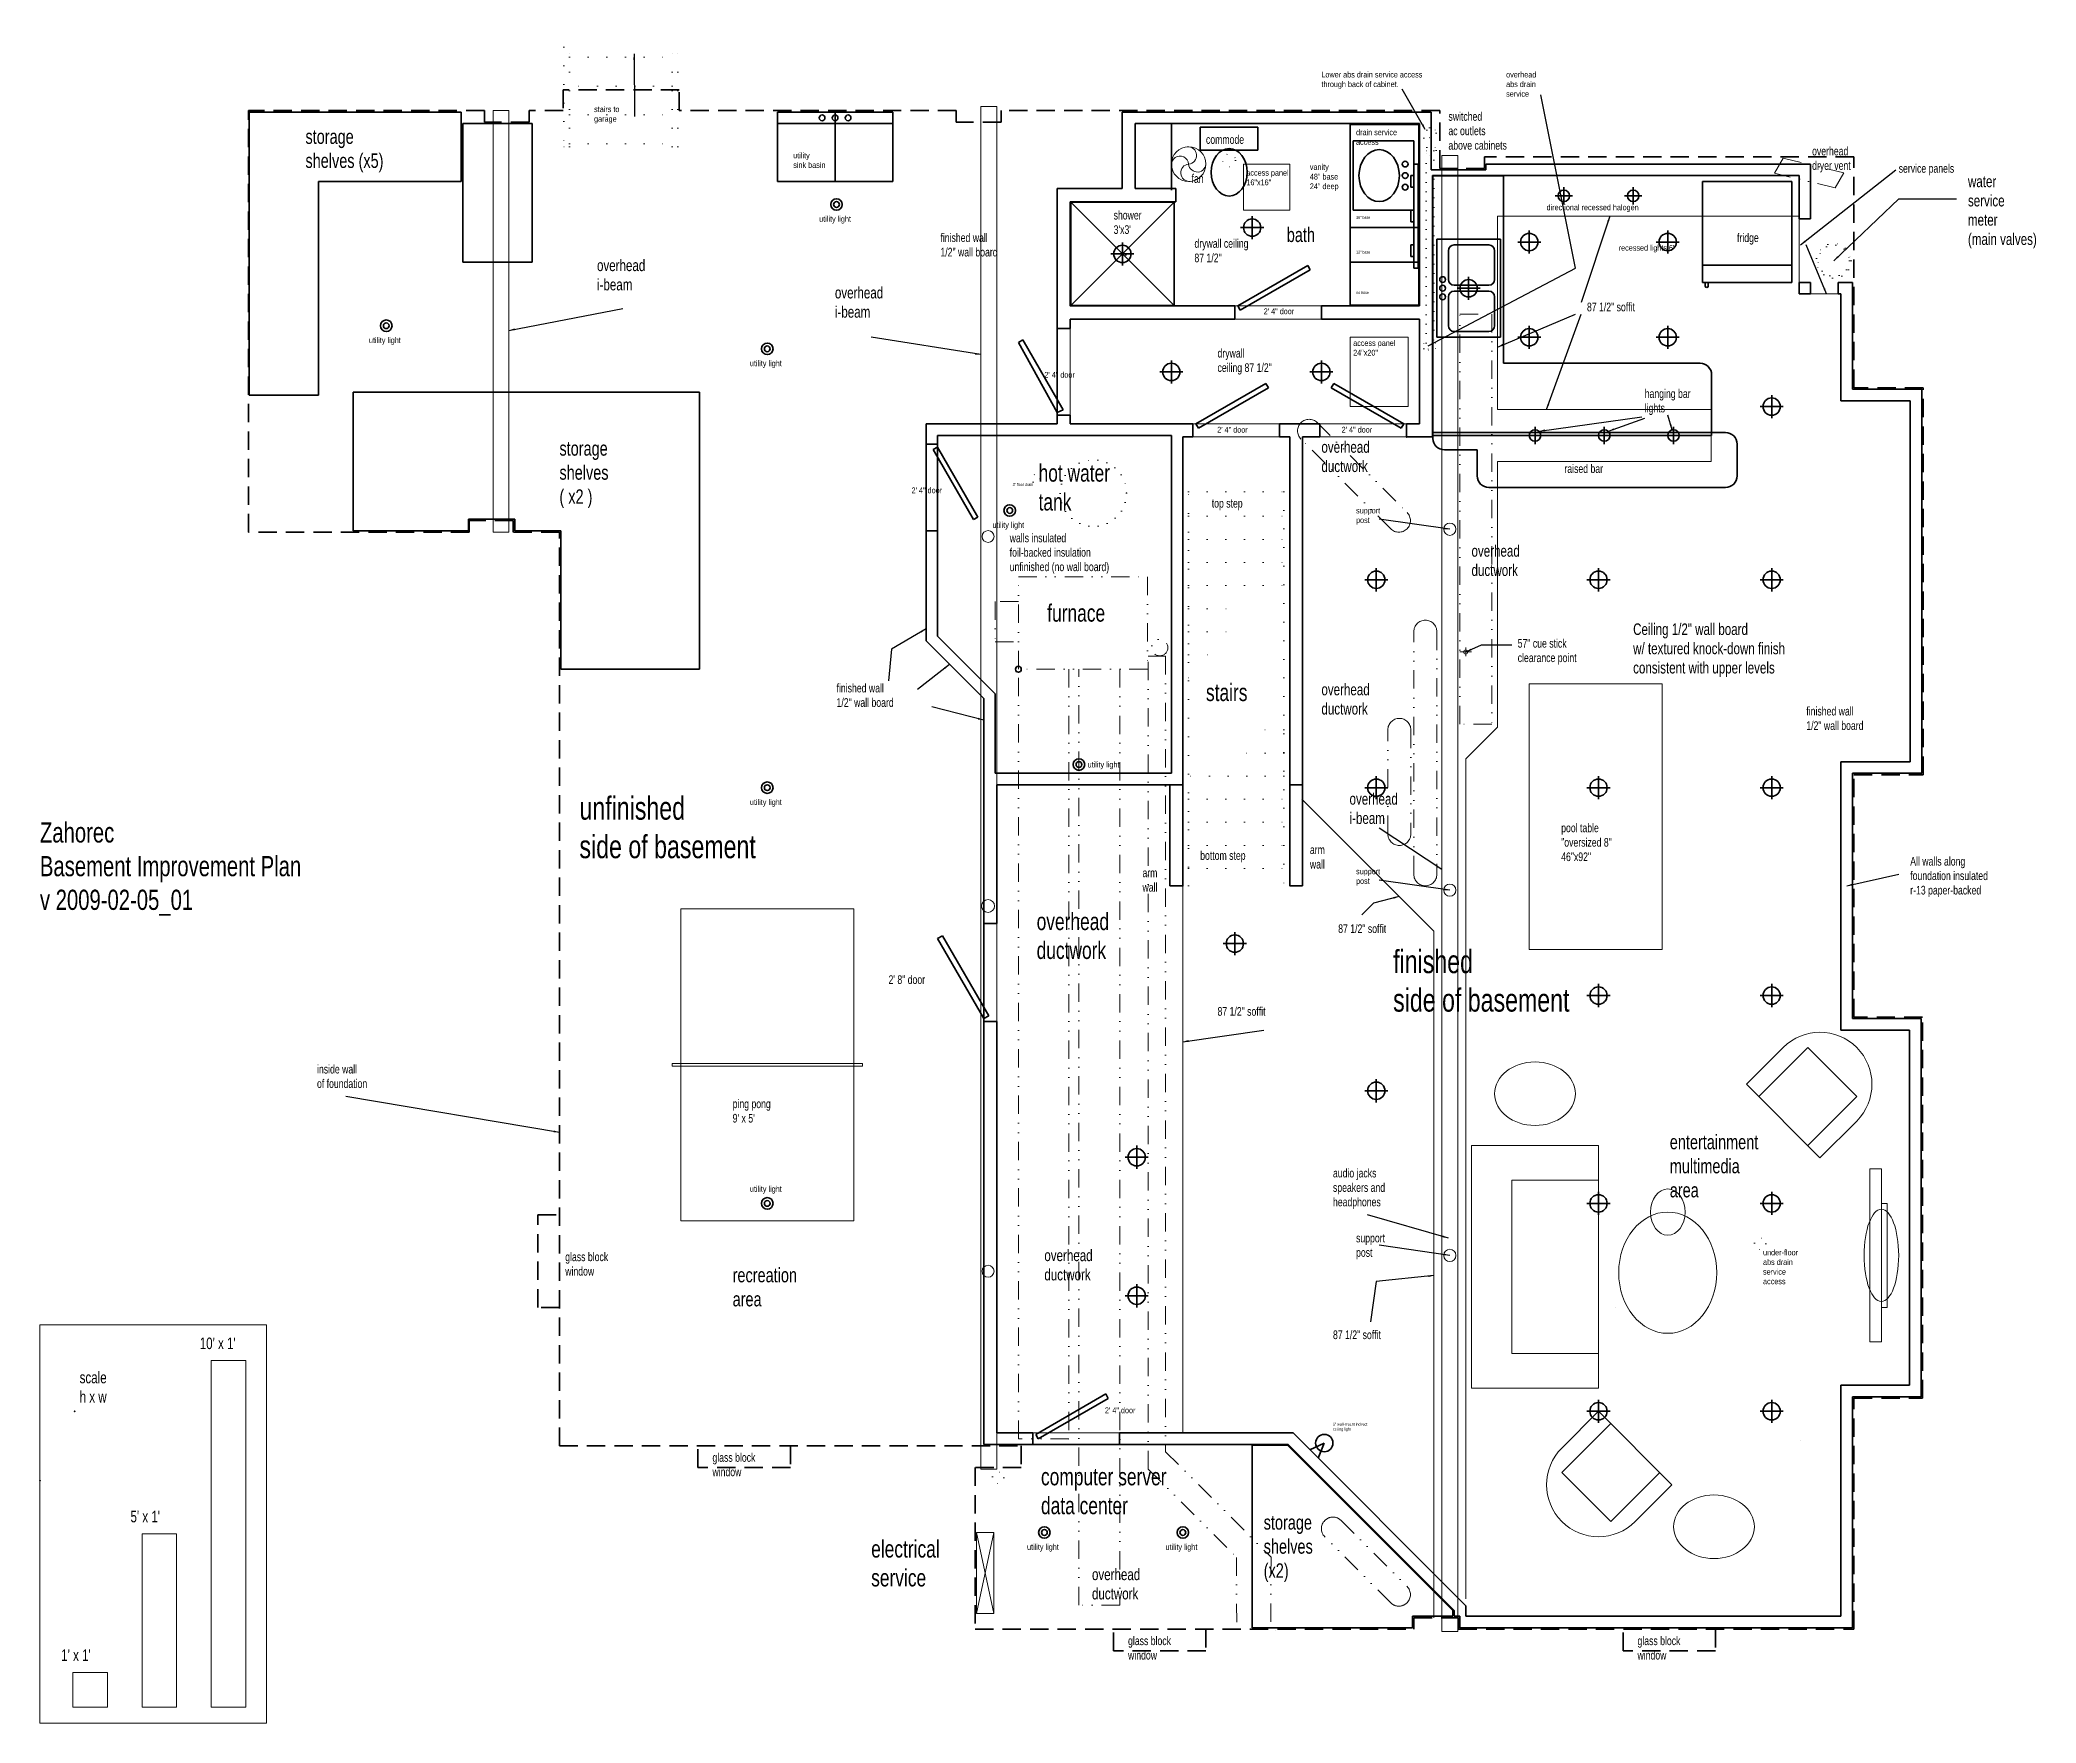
# Model space of a CAD drawing. Header units: inches. Extents: x -180 to 512, y -96 to 487.
import ezdxf

# ---------------------------------------------------------------- set-up
doc = ezdxf.new("R2010")
doc.units = ezdxf.units.IN
for name, pattern in [('DASHED2', [9.525, 6.35, -3.175]), ('DIVIDE2', [15.875, 6.35, -3.175, 0, -3.175, 0, -3.175]), ('DOT', [6.35, 0, -6.35]), ('DOT2', [3.175, 0, -3.175])]:
    doc.linetypes.add(name, pattern=pattern)
for name, color, linetype, lineweight in [('ceiling', 9, 'CONTINUOUS', 13), ('electrical', 4, 'CONTINUOUS', 13), ('fixtures', 2, 'CONTINUOUS', 35), ('foundation', 3, 'DASHED2', 35), ('furniture', 3, 'CONTINUOUS', 13), ('girders_posts', 1, 'CONTINUOUS', 13), ('heating', 8, 'DIVIDE2', 13), ('lighting', 131, 'CONTINUOUS', 35), ('lighting_text', 7, 'CONTINUOUS', 13), ('partition_wall', 6, 'CONTINUOUS', 35), ('plumbing', 140, 'DOT2', 13), ('scale', 7, 'CONTINUOUS', 18), ('stairs', 7, 'DOT', 13), ('text', 7, 'CONTINUOUS', 13)]:
    doc.layers.add(name, color=color, linetype=linetype, lineweight=lineweight)
doc.styles.get("Standard").update_dxf_attribs({"font": 'txt', "width": 0.75})
doc.dimstyles.get("Standard").update_dxf_attribs({"dimtxt": 2, "dimasz": 2, "dimexe": 2, "dimexo": 2, "dimgap": 2, "dimtad": 1, "dimtxsty": 'Standard', "dimcen": 2.5, "dimadec": 0, "dimazin": 0, "dimtfac": 1, "dimtmove": 0, "dimatfit": 3, "dimfxl": 1, "dimarcsym": 0})

msp = doc.modelspace()

# ---------------------------------------------------------------- linework, layer by layer
at = {"layer": 'ceiling'}
for p, q in [((253, 444), (237, 444)), ((237, 444), (237, 428)), ((253, 428), (253, 444)), ((237, 428), (253, 428)), ((325, 426), (429.5, 426)), ((325, 359), (325, 426)), ((429.5, 425), (429.5, 403)), ((234, 394.88), (264, 394.88)), ((433.5, 399), (443, 399)), ((234, 390.25), (264, 390.25)), ((177, 357), (177, 387)), ((294, 384), (274, 384)), ((274, 384), (274, 360)), ((294, 360), (294, 384)), ((274, 360), (294, 360)), ((219.5, 354), (249.5, 354)), ((263.5, 354), (293.5, 354)), ((325, 359), (399, 359)), ((399, 359), (399, 341)), ((219.5, 349.5), (249.5, 349.5)), ((263.5, 349.5), (293.5, 349.5)), ((399, 341), (325, 341)), ((325, 341), (325, 249)), ((314, 238), (325, 249)), ((314, -53), (314, 238)), ((216, 229), (216, 4.5)), ((257.25, 224), (303, 178.25)), ((151.5, 181), (151.5, 147)), ((303, 178.25), (303, -59.5)), ((164, 4.5), (194, 4.5))]:
    msp.add_line(p, q, dxfattribs=at)
at = {"layer": 'electrical'}
for p, q in [((144.5, -30), (150.5, -30)), ((144.5, -58), (144.5, -30)), ((144.5, -30), (150.5, -58)), ((150.5, -30), (144.5, -58)), ((150.5, -30), (150.5, -58)), ((150.5, -58), (144.5, -58))]:
    msp.add_line(p, q, dxfattribs=at)
msp.add_circle((218, 444), 6, dxfattribs=at)
for centre, start, end in [((217.75, 447), 274.76364, 94.76364), ((215, 443.75), 4.76364, 184.76364), ((218.25, 441), 94.76364, 274.76364), ((221, 444.25), 184.76364, 4.76364)]:
    msp.add_arc(centre, 3.01, start, end, dxfattribs=at)
at = {"layer": 'fixtures'}
for p, q in [((-107.5, 364), (-107.5, 462)), ((-107.5, 462), (-34, 462)), ((-34, 438), (-34, 462)), ((-33.5, 458), (-9.5, 458)), ((-33.5, 458), (-33.5, 410)), ((-9.5, 458), (-9.5, 410)), ((115.5, 462), (75.5, 462)), ((75.5, 462), (75.5, 438)), ((75.5, 458), (115.5, 458)), ((115.5, 458), (75.5, 458)), ((75.5, 458), (75.5, 458)), ((95.5, 462), (95.5, 462)), ((95.5, 462), (95.5, 438)), ((95.5, 438), (95.5, 462)), ((115.5, 438), (115.5, 462)), ((115.5, 458), (115.5, 458)), ((212, 458), (212, 435)), ((222.03, 456.76), (241.93, 456.76)), ((222.03, 448.82), (222.03, 456.76)), ((241.93, 456.76), (241.93, 448.82)), ((274, 457.75), (297.75, 457.75)), ((274, 395.12), (274, 457.75)), ((297.75, 457.75), (297.75, 395.12)), ((275, 452), (296, 452)), ((275, 428), (275, 452)), ((296, 452), (296, 428)), ((241.93, 448.82), (222.03, 448.82)), ((-83.5, 364), (-83.5, 438)), ((-83.5, 438), (-34, 438)), ((75.5, 438), (115.5, 438)), ((95.5, 438), (95.5, 438)), ((302.62, 439.88), (327.12, 439.88)), ((302.62, 350), (302.62, 439.88)), ((327.12, 439.88), (327.12, 375)), ((427, 438), (396, 438)), ((396, 438), (396, 409)), ((427, 409), (427, 438)), ((177.12, 430.75), (213, 430.75)), ((177.12, 395), (177.12, 430.75)), ((177.12, 395), (213, 430.75)), ((177.12, 430.75), (213, 395)), ((213, 430.75), (213, 395)), ((274, 422), (297.75, 422)), ((296, 428), (275, 428)), ((304, 384), (304, 418)), ((304, 418), (326, 418)), ((322, 416), (310, 416)), ((326, 418), (326, 384)), ((-33.5, 410), (-9.5, 410)), ((274, 410), (297.75, 410)), ((308, 414), (308, 404)), ((324, 404), (324, 414)), ((396, 409), (427, 409)), ((396, 403), (396, 409)), ((427, 409), (427, 403)), ((310, 402), (322, 402)), ((427, 403), (396, 403)), ((397, 403), (397, 401.75)), ((397.5, 401.25), (397.5, 401.25)), ((398, 401.75), (398, 403)), ((213, 395), (177.12, 395)), ((297.75, 395.12), (274, 395.12)), ((308, 388), (308, 398)), ((310, 400), (322, 400)), ((324, 398), (324, 388)), ((326, 384), (304, 384)), ((322, 386), (310, 386)), ((327.12, 375), (395.19, 375)), ((399.19, 371), (399.19, 350)), ((-83.5, 364), (-107.5, 364)), ((-71.5, 317), (-71.5, 365)), ((-71.5, 365), (48.5, 365)), ((48.5, 365), (48.5, 269)), ((302.62, 351), (404, 351)), ((302.62, 350), (302.62, 351)), ((327.12, 350), (302.62, 350)), ((302.62, 350), (302.62, 349)), ((302.62, 349), (302.62, 349)), ((302.62, 349), (302.62, 349)), ((399.19, 350), (327.19, 350)), ((408, 347), (408, 336)), ((318, 345), (306.62, 345)), ((318, 345), (318, 336)), ((404, 332), (322, 332)), ((-15.5, 321), (-31.5, 321)), ((-31.5, 321), (-31.5, 317)), ((-15.5, 317), (-15.5, 321)), ((-31.5, 317), (-71.5, 317)), ((0.5, 317), (-15.5, 317)), ((0.5, 269), (0.5, 317)), ((48.5, 269), (0.5, 269)), ((240, 0.5), (240, -63)), ((252.25, 0.25), (240, 0.25)), ((309.5, -57), (252.25, 0.25)), ((295.5, -63), (295.5, -59)), ((295.5, -59), (309.5, -59)), ((309.5, -59), (309.5, -57)), ((240, -63), (295.5, -63))]:
    msp.add_line(p, q, dxfattribs=at)
for centre in [(91, 460), (95.5, 460), (100, 460), (293, 444), (293, 440), (293, 436), (306, 404), (306, 401), (306, 398)]:
    msp.add_circle(centre, 1, dxfattribs=at)
for centre, radius, start, end in [((310, 414), 2, 90, 180), ((322, 414), 2, 360, 90), ((310, 404), 2, 180, 270), ((322, 404), 2, 270, 360), ((397.5, 401.75), 0.5, 180, 270), ((397.5, 401.75), 0.5, 270, 0), ((310, 398), 2, 90, 180), ((322, 398), 2, 360, 90), ((310, 388), 2, 180, 270), ((322, 388), 2, 270, 360), ((395.19, 371), 4, 0, 90), ((306.62, 349), 4, 180, 270), ((404, 347), 4, 0, 90), ((322, 336), 4, 180, 270), ((404, 336), 4, 270, 0)]:
    msp.add_arc(centre, radius, start, end, dxfattribs=at)
for centre, major_axis, ratio in [((232.02, 441.15), (0, -8.22), 0.761364), ((284, 440), (0, 9), 0.777778)]:
    msp.add_ellipse(centre, major_axis=major_axis, ratio=ratio, dxfattribs=at)
at = {"layer": 'foundation'}
for p, q in [((41.5, 469.75), (1.25, 469.75)), ((1.25, 469.75), (1.25, 462.5)), ((41.5, 462.5), (41.5, 469.75)), ((-26, 462.5), (-107.75, 462.51)), ((-107.75, 316.47), (-107.75, 462.51)), ((-26, 458.5), (-26, 462.5)), ((-10.5, 458.5), (-26, 458.5)), ((1.25, 462.5), (-10.5, 462.5)), ((-10.5, 462.5), (-10.5, 458.5)), ((137.5, 462.5), (41.5, 462.5)), ((137.5, 458.5), (137.5, 462.5)), ((153, 458.5), (137.5, 458.5)), ((305, 462.5), (153, 462.5)), ((153, 462.5), (153, 458.5)), ((305, 442.5), (305, 462.5)), ((448.5, 446.5), (320.5, 446.5)), ((320.5, 446.5), (320.5, 442.5)), ((448.5, 366.5), (448.5, 446.5)), ((320.5, 442.5), (305, 442.5)), ((472.5, 366.5), (448.5, 366.5)), ((472.5, 232.5), (472.5, 366.5)), ((-16, 320.5), (-31.25, 320.5)), ((-31.25, 320.5), (-31.25, 316.5)), ((-16, 316.5), (-16, 320.5)), ((-31.25, 316.5), (-107.75, 316.47)), ((0, 316.5), (-16, 316.5)), ((0, 0), (0, 316.5)), ((448.5, 148.5), (448.5, 232.5)), ((448.5, 232.5), (472.5, 232.5)), ((472.25, 148.5), (448.5, 148.5)), ((472.25, 16.5), (472.25, 148.5)), ((-7.5, 48), (-7.5, 80)), ((-7.5, 80), (0, 80)), ((0, 48), (-7.5, 48)), ((448.5, -63.5), (448.5, 16.5)), ((448.5, 16.5), (472.25, 16.5)), ((0, 0), (160, 0)), ((48, -7.5), (48, 0)), ((80, 0), (80, -7.5)), ((160, 0), (160, -7.5)), ((80, -7.5), (48, -7.5)), ((160, -7.5), (144, -7.5)), ((144, -7.5), (144, -63.5)), ((296, -63.5), (296, -59.5)), ((296, -59.5), (311.5, -59.5)), ((311.5, -59.5), (311.5, -63.5)), ((144, -63.5), (296, -63.5)), ((192, -71), (192, -63.5)), ((224, -63.5), (224, -71)), ((311.5, -63.5), (448.5, -63.5)), ((368.5, -71), (368.5, -63.5)), ((400.5, -63.5), (400.5, -71)), ((224, -71), (192, -71)), ((400.5, -71), (368.5, -71))]:
    msp.add_line(p, q, dxfattribs=at)
for p in [(-168, 12), (-180, -12)]:
    msp.add_point(p, dxfattribs=at)
at = {"layer": 'furniture'}
for p, q in [((336, 264), (382, 264)), ((336, 172), (336, 264)), ((382, 264), (382, 172)), ((42, 186), (102, 186)), ((42, 78), (42, 186)), ((102, 186), (102, 78)), ((382, 172), (336, 172)), ((39, 131.5), (39, 132.5)), ((39, 132.5), (105, 132.5)), ((105, 131.5), (39, 131.5)), ((105, 132.5), (105, 131.5)), ((411.27, 125.27), (424, 138)), ((432.49, 138), (415.51, 121.03)), ((449.46, 121.03), (432.49, 138)), ((449.46, 138), (449.46, 138)), ((436.73, 99.82), (411.27, 125.27)), ((432.49, 104.06), (449.46, 121.03)), ((449.46, 112.54), (436.73, 99.82)), ((316, 20), (316, 104)), ((316, 104), (360, 104)), ((360, 104), (360, 20)), ((360, 92), (330, 92)), ((330, 92), (330, 32)), ((454, 96), (458, 96)), ((454, 36), (454, 96)), ((458, 96), (458, 36)), ((458, 84), (460, 84)), ((460, 84), (460, 48)), ((102, 78), (42, 78)), ((366, 48), (366, 48)), ((366, 48), (366, 48)), ((460, 48), (458, 48)), ((458, 36), (454, 36)), ((330, 32), (360, 32)), ((360, 20), (316, 20)), ((347.27, -0.73), (360, 12)), ((364.24, 7.76), (347.27, -9.21)), ((360, 12), (385.46, -13.46)), ((430, 2), (430, 2)), ((347.27, -9.21), (364.24, -26.18)), ((364.24, -26.18), (381.21, -9.21)), ((385.46, -13.46), (372.73, -26.18)), ((347.27, -26.18), (347.27, -26.18))]:
    msp.add_line(p, q, dxfattribs=at)
for centre, start, end in [((436.73, 125.27), 45, 135), ((436.73, 125.27), 315, 45), ((360, -13.46), 135, 225), ((360, -13.46), 225, 315)]:
    msp.add_arc(centre, 18, start, end, dxfattribs=at)
for centre, major_axis, ratio in [((338, 122), (14, 0), 0.785714), ((384, 81), (0, -8), 0.75), ((384, 60), (0, -21), 0.809524), ((458, 66), (0, -16), 0.375), ((400, -28), (14, 0), 0.785714)]:
    msp.add_ellipse(centre, major_axis=major_axis, ratio=ratio, dxfattribs=at)
at = {"layer": 'girders_posts'}
for p, q in [((151.5, 464), (146, 464)), ((146, 464), (146, -8)), ((151.5, -8), (151.5, 464)), ((-17.5, 462.5), (-23, 462.5)), ((-23, 462.5), (-23, 316.5)), ((-17.5, 316.5), (-17.5, 462.5)), ((311.25, 447), (305.75, 447)), ((305.75, 447), (305.75, -64.25)), ((311.25, -64.25), (311.25, 447)), ((-23, 316.5), (-17.5, 316.5)), ((146, -8), (151.5, -8)), ((305.75, -64.25), (311.25, -64.25))]:
    msp.add_line(p, q, dxfattribs=at)
for centre, radius in [((308.5, 317.5), 2.12), ((148.5, 315), 2.06), ((308.5, 192.5), 2.12), ((148.5, 187), 2.24), ((148.5, 60.5), 2.06), ((308.5, 66), 2.12), ((308.5, 66), 2.12)]:
    msp.add_circle(centre, radius, dxfattribs=at)
at = {"layer": 'heating'}
for p, q in [((421, 440.8), (424, 446)), ((424, 446), (445.05, 441)), ((442.05, 435.8), (421, 440.8)), ((442.05, 435.8), (445.05, 441)), ((312, 392), (323, 392)), ((312, 250), (312, 392)), ((323, 392), (323, 250)), ((262.54, 354.43), (293.66, 323.31)), ((288, 317.66), (256.89, 348.77)), ((159, 269), (159, 301)), ((159, 301), (203.75, 301)), ((203.75, 301), (203.75, 269)), ((159, 292.5), (151, 292.5)), ((151, 292.5), (151, 278.5)), ((151, 278.5), (159, 278.5)), ((296, 198), (296, 282)), ((304, 282), (304, 198)), ((204, 273.5), (210, 273.5)), ((204, -8), (204, 273.5)), ((210, 273.5), (210, -2)), ((203.75, 269), (159, 269)), ((159, 2.5), (159, 269)), ((176.44, 269), (176.44, 0.5)), ((180, -55.15), (180, 269)), ((194.1, 269), (194.1, -55.15)), ((323, 250), (312, 250)), ((287, 212), (287, 248)), ((295, 248), (295, 212)), ((176.44, 2.5), (159, 2.5)), ((210, -2), (246.54, -38.54)), ((204, -8), (234.6, -38.6)), ((270.83, -25.83), (293.66, -48.69)), ((288, -54.34), (265.17, -31.49)), ((234.6, -38.6), (234.64, -63.5)), ((246.54, -38.54), (246.4, -63.5)), ((194.1, -55.15), (180, -55.15)), ((248, -64), (248, -64)), ((248, -64), (248, -64)), ((248, -64), (248, -64))]:
    msp.add_line(p, q, dxfattribs=at)
msp.add_circle((208, 276.5), 2.83, dxfattribs=at)
for centre, start, end in [((259.72, 351.6), 135, 225), ((259.72, 351.6), 45, 135), ((290.83, 320.49), 315, 45), ((290.83, 320.49), 225, 315), ((300, 282), 90, 180), ((300, 282), 0, 90), ((291, 248), 90, 180), ((291, 248), 0, 90), ((291, 212), 180, 270), ((291, 212), 270, 0), ((300, 198), 180, 270), ((300, 198), 270, 0), ((268, -28.66), 135, 224.97041), ((268, -28.66), 44.97041, 135), ((290.83, -51.51), 224.97041, 315), ((290.83, -51.51), 315, 44.97041)]:
    msp.add_arc(centre, 4, start, end, dxfattribs=at)
at = {"layer": 'lighting'}
for p, q in [((297.5, 444), (296, 444)), ((296, 444), (296, 408)), ((297.5, 408), (297.5, 444)), ((296, 440), (295, 440)), ((295, 440), (295, 436)), ((295, 436), (296, 436)), ((296, 436), (296, 440)), ((348, 436), (348, 430)), ((372, 436), (372, 430)), ((345, 433), (351, 433)), ((375, 433), (369, 433)), ((236, 422), (244, 422)), ((240, 426), (240, 418)), ((296, 428), (295, 428)), ((295, 428), (295, 424)), ((295, 424), (296, 424)), ((296, 424), (296, 428)), ((195.06, 416.88), (195.06, 408.87)), ((296, 416), (295, 416)), ((295, 416), (295, 412)), ((296, 412), (296, 416)), ((340, 417), (332, 417)), ((336, 421), (336, 413)), ((380, 417), (388, 417)), ((384, 421), (384, 413)), ((191.06, 412.88), (199.06, 412.88)), ((295, 412), (296, 412)), ((296, 408), (297.5, 408)), ((315, 405), (315, 397)), ((311, 401), (319, 401)), ((336, 388), (336, 380)), ((384, 388), (384, 380)), ((332, 384), (340, 384)), ((380, 384), (388, 384)), ((212, 376), (212, 368)), ((264, 376), (264, 368)), ((208, 372), (216, 372)), ((260, 372), (268, 372)), ((416, 360), (424, 360)), ((420, 364), (420, 356)), ((338, 353), (338, 347)), ((362, 353), (362, 347)), ((386, 353), (386, 347)), ((335, 350), (341, 350)), ((359, 350), (365, 350)), ((383, 350), (389, 350)), ((279, 300), (287, 300)), ((283, 304), (283, 296)), ((356, 300), (364, 300)), ((360, 304), (360, 296)), ((416, 300), (424, 300)), ((420, 304), (420, 296)), ((283, 232), (283, 224)), ((360, 232), (360, 224)), ((420, 232), (420, 224)), ((279, 228), (287, 228)), ((356, 228), (364, 228)), ((416, 228), (424, 228)), ((230, 174), (238, 174)), ((234, 178), (234, 170)), ((360, 160), (360, 152)), ((420, 160), (420, 152)), ((356, 156), (364, 156)), ((416, 156), (424, 156)), ((283, 127), (283, 119)), ((279, 123), (287, 123)), ((200, 104), (200, 96)), ((196, 100), (204, 100)), ((356, 84), (364, 84)), ((360, 88), (360, 80)), ((416, 84), (424, 84)), ((420, 88), (420, 80)), ((200, 56), (200, 48)), ((196, 52), (204, 52)), ((360, 16), (360, 8)), ((420, 16), (420, 8)), ((356, 12), (364, 12)), ((416, 12), (424, 12)), ((265, 1), (260.04, -1.38)), ((265, 1), (262.9, -4.24))]:
    msp.add_line(p, q, dxfattribs=at)
for centre, radius in [((96, 430), 2), ((96, 430), 1), ((348, 433), 2), ((372, 433), 2), ((240, 422), 3), ((195.06, 412.88), 3), ((336, 417), 3), ((384, 417), 3), ((315, 401), 3), ((-60, 388), 2), ((-60, 388), 1), ((72, 380), 2), ((72, 380), 1), ((336, 384), 3), ((384, 384), 3), ((212, 372), 3), ((264, 372), 3), ((420, 360), 3), ((338, 350), 2), ((362, 350), 2), ((386, 350), 2), ((156, 324), 2), ((156, 324), 1), ((283, 300), 3), ((360, 300), 3), ((420, 300), 3), ((180, 236), 2), ((180, 236), 1), ((72, 228), 2), ((72, 228), 1), ((283, 228), 3), ((360, 228), 3), ((420, 228), 3), ((234, 174), 3), ((360, 156), 3), ((420, 156), 3), ((283, 123), 3), ((200, 100), 3), ((72, 84), 2), ((72, 84), 1), ((360, 84), 3), ((420, 84), 3), ((200, 52), 3), ((360, 12), 3), ((420, 12), 3), ((265, 1), 3), ((168, -30), 2), ((168, -30), 1), ((216, -30), 2), ((216, -30), 1)]:
    msp.add_circle(centre, radius, dxfattribs=at)
at = {"layer": 'partition_wall'}
for p, q in [((195, 458), (195, 462)), ((195, 462), (302, 462)), ((195, 458), (195, 435.5)), ((199.5, 458), (298, 458)), ((199.5, 435.5), (199.5, 458)), ((298, 394.88), (298, 458)), ((302, 462), (302, 442)), ((321, 442), (321, 444)), ((321, 444), (433.5, 444)), ((433.5, 444), (433.5, 425)), ((302, 442), (321, 442)), ((302.5, 440), (429.5, 440)), ((302.5, 349.5), (302.5, 440)), ((429.5, 440), (429.5, 425)), ((172.5, 387), (172.5, 435.5)), ((195, 435.5), (172.5, 435.5)), ((177, 430.88), (213.5, 430.88)), ((177, 394.88), (177, 430.88)), ((213.5, 435.5), (199.5, 435.5)), ((213.5, 430.88), (213.5, 435.5)), ((429.5, 425), (433.5, 425)), ((259.25, 408.87), (235, 394.88)), ((260.12, 407.36), (259.25, 408.87)), ((235.88, 393.36), (260.12, 407.36)), ((429.5, 403), (433.5, 403)), ((429.5, 403), (429.5, 399)), ((433.5, 399), (433.5, 403)), ((433.5, 403), (433.5, 403)), ((443, 399), (443, 403)), ((443, 403), (448, 403)), ((448, 403), (448, 366)), ((177, 394.88), (234, 394.88)), ((234, 394.88), (234, 390.25)), ((235, 394.88), (235.88, 393.36)), ((264, 394.88), (264, 390.25)), ((264, 394.88), (298, 394.88)), ((429.5, 399), (433.5, 399)), ((444, 399), (443, 399)), ((444, 399), (444, 362)), ((177, 387), (177, 390.25)), ((177, 390.25), (234, 390.25)), ((264, 390.25), (298, 390.25)), ((298, 390.25), (298, 354)), ((160.52, 383.12), (159, 382.25)), ((159, 382.25), (172.5, 358)), ((174.52, 358.87), (160.52, 383.12)), ((172.5, 387), (177, 387)), ((172.5, 387), (172.5, 357)), ((244.75, 368), (220.5, 354)), ((245.62, 366.48), (244.75, 368)), ((268.25, 368), (267.38, 366.48)), ((292.5, 354), (268.25, 368)), ((221.38, 352.48), (245.62, 366.48)), ((267.38, 366.48), (291.62, 352.48)), ((468, 362), (444, 362)), ((472, 366), (448, 366)), ((468, 237), (468, 362)), ((472, 366), (472, 233)), ((127, 347), (127, 354)), ((172.5, 354), (127, 354)), ((172.5, 358), (174.52, 358.87)), ((177, 357), (172.5, 357)), ((172.5, 357), (172.5, 354)), ((177, 357), (177, 354)), ((177, 354), (219.5, 354)), ((219.5, 349.5), (219.5, 354)), ((220.5, 354), (221.38, 352.48)), ((249.5, 354), (263.5, 354)), ((249.5, 354), (249.5, 349.5)), ((263.5, 349.5), (263.5, 354)), ((291.62, 352.48), (292.5, 354)), ((293.5, 354), (298, 354)), ((293.5, 354), (293.5, 349.5)), ((127, 347), (131, 347)), ((127, 347), (127, 317)), ((131, 346), (129.48, 345.12)), ((173, 350), (131, 350)), ((131, 350), (131, 347)), ((131, 347), (131, 317)), ((145, 321.75), (131, 346)), ((212, 350), (173, 350)), ((212, 233), (212, 350)), ((216, 229), (216, 349.5)), ((216, 349.5), (219.5, 349.5)), ((249.5, 349.5), (253, 349.5)), ((253, 229), (253, 349.5)), ((257.5, 229), (257.5, 349.5)), ((257.5, 349.5), (263.5, 349.5)), ((293.5, 349.5), (302.5, 349.5)), ((129.48, 345.12), (143.48, 320.88)), ((143.48, 320.88), (145, 321.75)), ((127, 317), (131, 317)), ((127, 278.84), (127, 317)), ((131, 280.5), (131, 317)), ((147, 258.84), (127, 278.84)), ((151, 260.5), (131, 280.5)), ((147, 233), (147, 258.84)), ((151, 233), (151, 260.5)), ((444, 144), (444, 237)), ((444, 237), (468, 237)), ((147, 181), (147, 233)), ((151, 233), (212, 233)), ((151.5, 229), (216, 229)), ((151.5, 181), (151.5, 229)), ((211.5, 229), (211.5, 194)), ((216, 194), (216, 229)), ((253, 229), (253, 194)), ((253, 229), (257.5, 229)), ((257.5, 194), (257.5, 229)), ((472, 233), (448, 233)), ((448, 233), (448, 148)), ((211.5, 194), (216, 194)), ((253, 194), (257.5, 194)), ((147, 181), (147, 147)), ((147, 181), (151.5, 181)), ((131, 175.71), (132.73, 176.71)), ((147, 148), (131, 175.71)), ((132.73, 176.71), (148.73, 149)), ((148.73, 149), (147, 148)), ((147, 147), (147, 0.5)), ((151.5, 147), (147, 147)), ((151.5, 4.5), (151.5, 147)), ((448, 148), (471.75, 148)), ((471.75, 148), (471.75, 17)), ((467.75, 144), (444, 144)), ((467.75, 21), (467.75, 144)), ((444, -59), (444, 21)), ((444, 21), (467.75, 21)), ((189.25, 18), (165, 4)), ((165.88, 2.48), (190.12, 16.48)), ((190.12, 16.48), (189.25, 18)), ((471.75, 17), (448, 17)), ((448, 17), (448, -63)), ((147, 0.5), (164, 0.5)), ((151.5, 4.5), (164, 4.5)), ((164, 0.5), (164, 4.5)), ((164, 0.5), (194, 0.5)), ((165, 4), (165.88, 2.48)), ((194, 4.5), (194, 0.5)), ((194, 4.5), (254.16, 4.5)), ((194, 0.5), (252.5, 0.5)), ((310, -57), (252.5, 0.5)), ((254.16, 4.5), (314, -55.34)), ((310, -57), (310, -59)), ((310, -59), (312, -59)), ((312, -63), (312, -59)), ((314, -55.34), (314, -59)), ((314, -59), (444, -59)), ((448, -63), (312, -63))]:
    msp.add_line(p, q, dxfattribs=at)
msp.add_circle((159, 269), 1, dxfattribs=at)
for p in [(293.5, 354), (293.5, 349.5)]:
    msp.add_point(p, dxfattribs=at)
at = {"layer": 'plumbing'}
for p, q in [((299.5, 456.5), (301.5, 456.5)), ((299.5, 453), (299.5, 456.5)), ((301.5, 456.5), (301.5, 453)), ((301.5, 453), (299.5, 453)), ((300.25, 448.64), (303, 448.64)), ((300.25, 382), (300.25, 448.64)), ((303, 448.64), (303, 382)), ((300.25, 382), (299.5, 382)), ((299.5, 382), (299.5, 380)), ((303, 382), (300.25, 382)), ((303.5, 382), (303, 382)), ((303.5, 380), (303.5, 382)), ((299.5, 380), (303.5, 380)), ((301, 380), (301, 379.5)), ((301, 379.5), (302.5, 379.5)), ((302.5, 379.5), (302.5, 380))]:
    msp.add_line(p, q, dxfattribs=at)
for centre, radius in [((302, 454.75), 1.75), ((302, 448.75), 1.75), ((232, 445.25), 2.25), ((441.5, 410.5), 6), ((441.5, 410.5), 5.41), ((195, 412.5), 1.25), ((185, 330), 11.5), ((165, 335), 1.5), ((416, 70), 2), ((152, -11), 2)]:
    msp.add_circle(centre, radius, dxfattribs=at)
msp.add_point((177, 394.88), dxfattribs=at)
at = {"layer": 'scale'}
for p, q in [((-180, 41.96), (-101.48, 41.96)), ((-180, -96), (-180, 41.96)), ((-101.48, 41.96), (-101.48, -96)), ((-108.63, 29.53), (-120.63, 29.53)), ((-120.63, 29.53), (-120.63, -90.47)), ((-108.63, -90.47), (-108.63, 29.53)), ((-144.63, -30.47), (-132.63, -30.47)), ((-144.63, -90.47), (-144.63, -30.47)), ((-132.63, -30.47), (-132.63, -90.47)), ((-168.63, -78.47), (-156.63, -78.47)), ((-168.63, -90.47), (-168.63, -78.47)), ((-156.63, -78.47), (-156.63, -90.47)), ((-101.48, -96), (-180, -96)), ((-156.63, -90.47), (-168.63, -90.47)), ((-132.63, -90.47), (-144.63, -90.47)), ((-120.63, -90.47), (-108.63, -90.47))]:
    msp.add_line(p, q, dxfattribs=at)
at = {"layer": 'stairs'}
for p, q in [((1.5, 484.5), (1.5, 450)), ((3.5, 450), (3.5, 486.5)), ((39, 450), (39, 487)), ((41, 450), (41, 486)), ((3.5, 481), (39, 481)), ((39, 471), (3.5, 471)), ((3.5, 461), (39, 461)), ((1.5, 450), (3.5, 450)), ((3.5, 451), (39, 451)), ((41, 450), (39, 450)), ((216, 194), (216, 330.5)), ((216, 330.5), (218, 330.5)), ((218, 194), (218, 330.5)), ((218, 330.5), (251, 330.5)), ((251, 330.5), (251, 194)), ((251, 330.5), (253, 330.5)), ((253, 330.5), (253, 194)), ((218, 322), (251, 322)), ((218, 314), (251, 314)), ((218, 306), (251, 306)), ((218, 298), (251, 298)), ((218, 290), (235, 290)), ((218, 282), (231, 282)), ((218, 274), (229, 274)), ((218, 266), (224, 266)), ((251, 248), (242, 248)), ((251, 240), (235, 240)), ((251, 232), (218, 232)), ((218, 224), (251, 224)), ((218, 216), (251, 216)), ((218, 208), (251, 208)), ((218, 194), (216, 194)), ((218, 200), (251, 200)), ((253, 194), (251, 194))]:
    msp.add_line(p, q, dxfattribs=at)
at = {"layer": 'text'}
for p, q in [((312, 275), (316, 275)), ((314, 276.5), (314, 273.5))]:
    msp.add_line(p, q, dxfattribs=at)
msp.add_circle((314, 275), 0.707, dxfattribs=at)
for p in [(378, 364), (151.5, 181), (151.5, 147)]:
    msp.add_point(p, dxfattribs=at)

# ---------------------------------------------------------------- texts
at = {"layer": 'lighting_text', "width": 100, "attachment_point": 1}
for s, insert, char_height in [('directional\\~recessed\\~halogen', (342, 430), 2), ('utility\\~light', (90, 426), 2), ('recessed\\~lights\\~6"', (367, 416), 2), ('utility\\~light', (-66, 384), 2), ('utility\\~light', (66, 376), 2), ('hanging\\~bar\\Plights', (376, 366), 3), ('utility\\~light', (150, 320), 2), ('utility\\~light', (183, 237), 2), ('utility\\~light', (66, 224), 2), ('utility\\~light', (66, 90), 2), ('6"\\~wall-mount\\~indirect\\Pceiling\\~light', (268, 8), 1), ('utility\\~light', (162, -34), 2), ('utility\\~light', (210, -34), 2)]:
    msp.add_mtext(s, dxfattribs=dict(at, insert=insert, char_height=char_height))
at = {"layer": 'text', "width": 100, "attachment_point": 1}
for s, insert, char_height in [('Lower\\~abs\\~drain\\~service\\~access\\Pthrough\\~back\\~of\\~cabinet.', (264, 476), 2), ('overhead\\Pabs\\~drain\\Pservice', (328, 476), 2), ('stairs\\~to\\Pgarage', (12, 464), 2), ('switched\\Pac\\~outlets\\Pabove\\~cabinets', (308, 462), 3), ('storage\\Pshelves\\~(x5)', (-88, 456), 5), ('commode', (224, 454), 3), ('drain\\~service\\Paccess', (276, 456), 2), ('overhead\\Pdryer\\~vent', (434, 450), 3), ('utility\\Psink\\~basin', (81, 448), 2), ('vanity\\P48"\\~base\\P24"\\~deep', (259.99, 443.98), 2), ('service\\~panels', (464, 444), 3), ('fan', (219, 440.5), 3), ('access\\~panel\\P16"x16"', (238, 442), 2), ('water\\Pservice\\Pmeter\\P(main\\~valves)', (488, 440), 4), ("shower\\P3'x3'", (192, 427.8), 3), ('bath', (252, 422), 5), ('36"\\~base', (276, 426), 1), ('finished\\~wall\\P1/2"\\~wall\\~board', (132, 420), 3), ('drywall\\~ceiling\\P87\\~1/2"', (220, 418), 3), ('fridge', (408, 420), 3), ('overhead\\Pi-beam', (13.01, 410.92), 4), ('12"\\~base', (276, 414), 1), ('overhead\\Pi-beam', (95.44, 401.46), 4), ('no\\~base', (276, 400), 1), ('87\\~1/2"\\~soffit', (356, 396), 3), ('2\'\\~4"\\~door', (244, 394), 2), ('access\\~panel\\P24"x20"', (275, 383), 2), ('drywall\\Pceiling\\~87\\~1/2"', (228, 380), 3), ('2\'\\~4"\\~door', (168, 372), 2), ('2\'\\~4"\\~door', (227.88, 352.98), 2), ('2\'\\~4"\\~door', (271, 353), 2), ('storage\\Pshelves\\P(\\~x2\\~)', (0, 348), 5), ('overhead\\Pductwork', (264, 348), 4), ('hot\\~water\\Ptank', (166, 340), 6), ('raised\\~bar', (348.19, 340), 3), ('2\'\\~4"\\~door', (122, 332), 2), ('3"\\~floor\\~drain', (157, 333.5), 1), ('top\\~step', (226, 328), 3), ('support\\Ppost', (276, 325), 2), ('walls\\~insulated\\Pfoil-backed\\~insulation\\Punfinished\\~(no\\~wall\\~board)', (156, 316), 3), ('overhead\\Pductwork', (316, 312), 4), ('furnace', (169, 291.5), 6), ('Ceiling\\~1/2"\\~wall\\~board\\Pw/\\~textured\\~knock-down\\~finish\\Pconsistent\\~with\\~upper\\~levels', (372, 284.89), 4), ('57"\\~cue\\~stick\\Pclearance\\~point\\P', (332, 279.5), 3), ('finished\\~wall\\P1/2"\\~wall\\~board', (96, 264), 3), ('stairs', (224, 264), 6), ('overhead\\Pductwork', (264, 264), 4), ('finished\\~wall\\P1/2"\\~wall\\~board', (432, 256), 3), ('unfinished\\Pside\\~of\\~basement', (6.93, 224.91), 8), ('overhead\\Pi-beam', (273.74, 226.11), 4), ('Zahorec\\PBasement\\~Improvement\\~Plan\\Pv\\~2009-02-05_01', (-180, 216), 7), ('pool\\~table\\P"oversized\\~8"\\P46"x92"', (347.07, 215.57), 3), ('bottom\\~step', (222, 206), 3), ('arm\\Pwall', (260, 208), 3), ('All\\~walls\\~along\\Pfoundation\\~insulated\\Pr-13\\~paper-backed', (468, 204), 3), ('arm\\Pwall', (202, 200), 3), ('support\\Ppost', (276, 200), 2), ('overhead\\Pductwork', (165.33, 184.67), 6), ('87\\~1/2"\\~soffit', (269.82, 180.66), 3), ('finished\\Pside\\~of\\~basement', (288.84, 171.76), 8), ('2\'\\~8"\\~door', (114, 163), 3), ('87\\~1/2"\\~soffit', (228, 152), 3), ('inside\\~wall\\Pof\\~foundation', (-84, 132), 3), ("ping\\~pong\\P9'\\~x\\~5'", (60, 120), 3), ('entertainment\\Pmultimedia\\Parea', (384.7, 107.76), 5), ('audio\\~jacks\\Pspeakers\\~and\\Pheadphones', (268, 96), 3), ('support\\Ppost', (276, 73.5), 3), ('glass\\~block\\Pwindow', (2, 67), 3), ('overhead\\Pductwork', (168, 68), 4), ('under-floor\\Pabs\\~drain\\Pservice\\Paccess', (417, 68), 2), ('recreation\\Parea', (60, 61.67), 5), ("10'\\~x\\~1'", (-124.63, 37.53), 4), ('87\\~1/2"\\~soffit', (268, 40), 3), ('scale\\Ph\\~x\\~w', (-166.24, 25.69), 4), ('2\'\\~4"\\~door', (188.99, 13.33), 2), ('glass\\~block\\Pwindow', (53, -2.5), 3), ('computer\\~server\\Pdata\\~center', (166.84, -7.65), 6), ("5'\\~x\\~1'", (-148.63, -22.47), 4), ('storage\\Pshelves\\P(x2)', (244, -24), 5), ('electrical\\Pservice', (108, -32.67), 6), ('overhead\\Pductwork', (184.5, -42.5), 4), ('glass\\~block\\Pwindow', (197, -66), 3), ('glass\\~block\\Pwindow', (373.5, -66), 3), ("1'\\~x\\~1'", (-172.63, -70.47), 4)]:
    msp.add_mtext(s, dxfattribs=dict(at, insert=insert, char_height=char_height))

# ---------------------------------------------------------------- leaders
at = {"layer": 'lighting_text'}
for points in [[(339.5, 351.5), (375, 356.5), (375, 356.5)], [(363.5, 351.5), (376, 356)], [(385.5, 352), (384, 357)]]:
    msp.add_leader(points, dimstyle='Standard', dxfattribs=at)
at = {"layer": 'text'}
for points in [[(25.84, 482.16), (25.95, 460.45)], [(300, 456), (292, 470)], [(301, 381), (352, 408), (340, 468)], [(430, 416), (463, 442)], [(441.5, 410.5), (464, 432), (484, 432)], [(363.97, 426), (354, 396)], [(439, 399), (432, 416)], [(-17.5, 386.38), (22, 394)], [(325, 380.6), (352, 392)], [(342, 359), (354, 392)], [(146, 378), (108, 384)], [(308.5, 317.5), (284, 321)], [(127, 283), (115, 276), (114, 265)], [(314, 275), (319.5, 277.5), (330, 277.5)], [(135.14, 270.71), (124, 262)], [(147, 251.4), (129, 256)], [(305.75, 199.66), (284, 214)], [(308.5, 192.5), (284, 196)], [(446, 194), (464, 198), (464, 198)], [(290.92, 190.33), (282, 188), (278, 184), (278, 184)], [(216, 140), (244, 144), (244, 144)], [(0, 108.6), (-74, 121)], [(308, 72), (280, 80)], [(308.5, 66), (284, 69.5)], [(303, 59), (283, 57), (281, 43)]]:
    msp.add_leader(points, dimstyle='Standard', dxfattribs=at)

doc.saveas('drawing.dxf')
